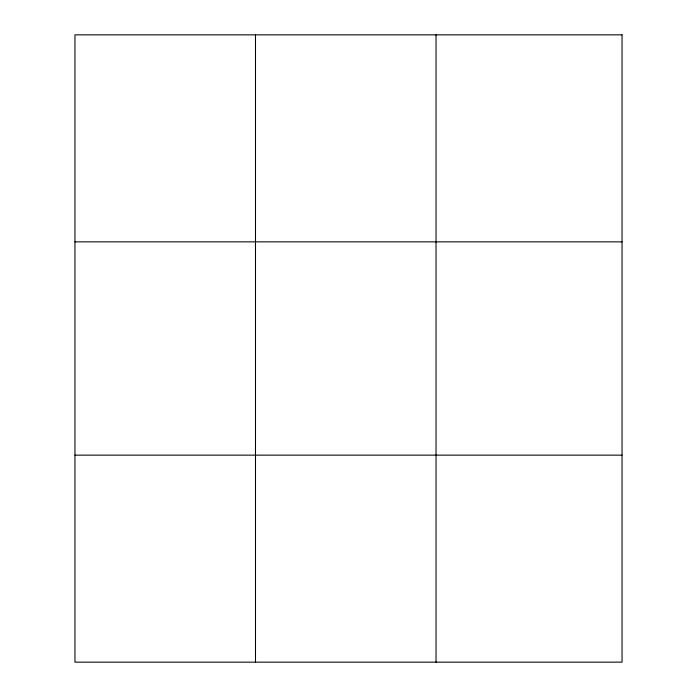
<?xml version="1.0" encoding="UTF-8"?>
<svg xmlns="http://www.w3.org/2000/svg" width="697" height="697" viewBox="0 0 697 697"><rect width="100%" height="100%" fill="white"/><g stroke="black" fill="none" stroke-linecap="round" stroke-linejoin="round"><path stroke-width="1.05" d="M436.034 34.85L436.034 662.15M74.954 241.859L622.046 241.859M74.954 455.141L622.046 455.141M255.494 34.85L255.494 662.15M622.046 34.85L622.046 662.15L74.954 662.15L74.954 34.85L622.046 34.85"/></g></svg>
